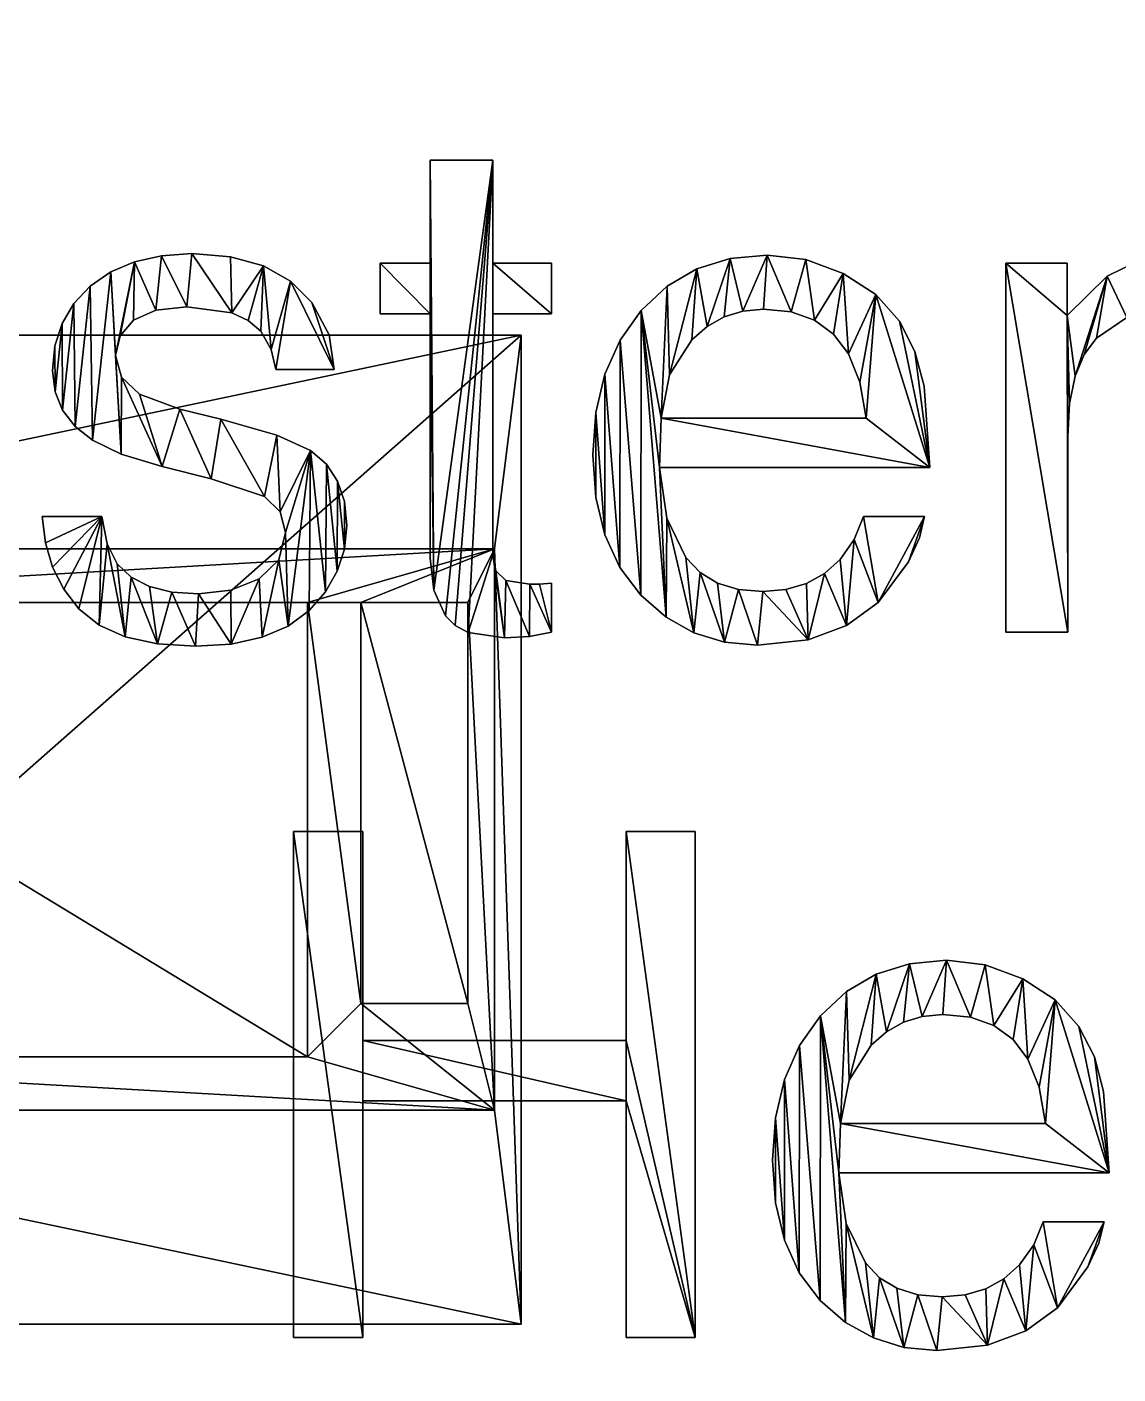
# Model space of a CAD drawing. Extents: x 12 to 260, y 24 to 184.
# Drawn here: x 68.06 to 88.47, y 86.78 to 111.98 of the extents above; entities that cross this region are included whole.
import ezdxf

# ---------------------------------------------------------------- set-up
doc = ezdxf.new("R2010")
doc.units = 0
doc.layers.get('0').update_dxf_attribs({"color": 13, "linetype": 'CONTINUOUS'})

# ---------------------------------------------------------------- blocks, each defined once
blk = doc.blocks.new('BUILD_BOX')
at = {"color": 254}
mesh = blk.add_polyface(dxfattribs=at)
corners = [(248.92, 0), (0, 160.02), (0, 0), (248.92, 160.02)]
mesh.append_faces([[corners[k] for k in face] for face in [(0, 1, 2), (1, 0, 3)]], dxfattribs={"vtx0": -1, "color": 254})
blk = doc.blocks.new('3D_PRINTER_BUILD_VOLUME')
blk.add_blockref('BUILD_BOX', (0, 0))
blk = doc.blocks.new('GROUP_1')
for p, q in [((0, 18.5, 2), (21, 18.5, 2)), ((0, 0, 2), (0, 18.5, 2)), ((0, 18.5), (21, 18.5)), ((0, 18.5), (0, 18.5, 2)), ((0, 0), (0, 18.5)), ((21, 18.5, 2), (21, 0, 2)), ((21, 18.5), (21, 18.5, 2)), ((21, 18.5), (21, 0)), ((2, 14.5, 2), (20.5, 14.5, 2)), ((2, 4, 2), (2, 14.5, 2)), ((2, 14.5, 3), (20.5, 14.5, 3)), ((2, 4, 3), (2, 14.5, 3)), ((2, 14.5, 2), (2, 14.5, 3)), ((20.5, 14.5, 2), (20.5, 4, 2)), ((20.5, 14.5, 3), (20.5, 4, 3)), ((20.5, 14.5, 2), (20.5, 14.5, 3)), ((3, 13.5, 3), (17, 13.5, 3)), ((3, 13.5, 3), (3, 13.5, 4.5)), ((3, 13.5, 4.5), (17, 13.5, 4.5)), ((3, 5, 3), (3, 13.5, 3)), ((3, 5, 4.5), (3, 13.5, 4.5)), ((17, 13.5, 3), (17, 13.5, 4.5)), ((17, 13.5, 3), (17, 5, 3)), ((17, 13.5, 4.5), (17, 5, 4.5)), ((20, 13.5, 5), (18, 13.5, 5)), ((18, 13.5, 5), (18, 6, 5)), ((18, 13.5, 3), (18, 6, 3)), ((18, 13.5, 3), (18, 13.5, 5)), ((20, 13.5, 3), (18, 13.5, 3)), ((20, 6, 5), (20, 13.5, 5)), ((20, 13.5, 3), (20, 13.5, 5)), ((20, 6, 3), (20, 13.5, 3)), ((18, 6, 5), (20, 6, 5)), ((18, 6, 3), (18, 6, 5)), ((18, 6, 3), (20, 6, 3)), ((20, 6, 3), (20, 6, 5)), ((17, 5, 3), (3, 5, 3)), ((17, 5, 4.5), (3, 5, 4.5)), ((3, 5, 3), (3, 5, 4.5)), ((17, 5, 3), (17, 5, 4.5)), ((20.5, 4, 2), (2, 4, 2)), ((20.5, 4, 3), (2, 4, 3)), ((2, 4, 2), (2, 4, 3)), ((20.5, 4, 2), (20.5, 4, 3)), ((21, 0, 2), (0, 0, 2)), ((21, 0), (0, 0)), ((0, 0), (0, 0, 2)), ((21, 0), (21, 0, 2))]:
    blk.add_line(p, q)
mesh = blk.add_polyface()
corners = [(0, 0, 2), (2, 4, 2), (0, 18.5, 2), (21, 0, 2), (20.5, 4, 2), (20.5, 14.5, 2), (2, 14.5, 2), (21, 18.5, 2)]
mesh.append_faces([[corners[k] for k in face] for face in [(0, 1, 2), (1, 3, 4), (4, 3, 5), (2, 6, 7), (6, 2, 1), (7, 5, 3)]], dxfattribs={"vtx0": -1, "vtx1": -1})
mesh.append_faces([[corners[k] for k in face] for face in [(1, 0, 3), (7, 6, 5)]], dxfattribs={"vtx0": -1, "vtx2": -1})
mesh = blk.add_polyface()
corners = [(0, 18.5, 2), (21, 18.5), (0, 18.5), (21, 18.5, 2)]
mesh.append_faces([[corners[k] for k in face] for face in [(0, 1, 2), (1, 0, 3)]], dxfattribs={"vtx0": -1})
mesh = blk.add_polyface()
corners = [(0, 18.5, 2), (0, 0), (0, 0, 2), (0, 18.5)]
mesh.append_faces([[corners[k] for k in face] for face in [(0, 1, 2), (1, 0, 3)]], dxfattribs={"vtx0": -1})
mesh = blk.add_polyface()
corners = [(21, 18.5), (0, 0), (0, 18.5), (21, 0)]
mesh.append_faces([[corners[k] for k in face] for face in [(0, 1, 2), (1, 0, 3)]], dxfattribs={"vtx0": -1})
mesh = blk.add_polyface()
corners = [(21, 18.5), (21, 0, 2), (21, 0), (21, 18.5, 2)]
mesh.append_faces([[corners[k] for k in face] for face in [(0, 1, 2), (1, 0, 3)]], dxfattribs={"vtx0": -1})
mesh = blk.add_polyface()
corners = [(2, 4, 3), (3, 5, 3), (2, 14.5, 3), (20.5, 4, 3), (17, 5, 3), (18, 6, 3), (17, 13.5, 3), (20, 6, 3), (20, 13.5, 3), (3, 13.5, 3), (20.5, 14.5, 3), (18, 13.5, 3)]
mesh.append_faces([[corners[k] for k in face] for face in [(0, 1, 2), (1, 3, 4), (4, 5, 6), (5, 3, 7), (7, 3, 8), (2, 9, 10), (9, 2, 1), (11, 6, 5), (10, 8, 3)]], dxfattribs={"vtx0": -1, "vtx1": -1})
mesh.append_faces([[corners[k] for k in face] for face in [(4, 3, 5), (10, 6, 11)]], dxfattribs={"vtx0": -1, "vtx1": -1, "vtx2": -1})
mesh.append_faces([[corners[k] for k in face] for face in [(1, 0, 3), (10, 9, 6), (10, 11, 8)]], dxfattribs={"vtx0": -1, "vtx2": -1})
mesh = blk.add_polyface()
corners = [(2, 14.5, 3), (20.5, 14.5, 2), (2, 14.5, 2), (20.5, 14.5, 3)]
mesh.append_faces([[corners[k] for k in face] for face in [(0, 1, 2), (1, 0, 3)]], dxfattribs={"vtx0": -1})
mesh = blk.add_polyface()
corners = [(2, 14.5, 3), (2, 4, 2), (2, 4, 3), (2, 14.5, 2)]
mesh.append_faces([[corners[k] for k in face] for face in [(0, 1, 2), (1, 0, 3)]], dxfattribs={"vtx0": -1})
mesh = blk.add_polyface()
corners = [(20.5, 14.5, 2), (20.5, 4, 3), (20.5, 4, 2), (20.5, 14.5, 3)]
mesh.append_faces([[corners[k] for k in face] for face in [(0, 1, 2), (1, 0, 3)]], dxfattribs={"vtx0": -1})
mesh = blk.add_polyface()
corners = [(3, 13.5, 4.5), (17, 13.5, 3), (3, 13.5, 3), (17, 13.5, 4.5)]
mesh.append_faces([[corners[k] for k in face] for face in [(0, 1, 2), (1, 0, 3)]], dxfattribs={"vtx0": -1})
mesh = blk.add_polyface()
corners = [(3, 13.5, 4.5), (3, 5, 3), (3, 5, 4.5), (3, 13.5, 3)]
mesh.append_faces([[corners[k] for k in face] for face in [(0, 1, 2), (1, 0, 3)]], dxfattribs={"vtx0": -1})
mesh = blk.add_polyface()
corners = [(17, 5, 4.5), (3, 13.5, 4.5), (3, 5, 4.5), (17, 13.5, 4.5)]
mesh.append_faces([[corners[k] for k in face] for face in [(0, 1, 2), (1, 0, 3)]], dxfattribs={"vtx0": -1})
mesh = blk.add_polyface()
corners = [(17, 13.5, 3), (17, 5, 4.5), (17, 5, 3), (17, 13.5, 4.5)]
mesh.append_faces([[corners[k] for k in face] for face in [(0, 1, 2), (1, 0, 3)]], dxfattribs={"vtx0": -1})
mesh = blk.add_polyface()
corners = [(20, 6, 5), (18, 13.5, 5), (18, 6, 5), (20, 13.5, 5)]
mesh.append_faces([[corners[k] for k in face] for face in [(0, 1, 2), (1, 0, 3)]], dxfattribs={"vtx0": -1})
mesh = blk.add_polyface()
corners = [(18, 13.5, 5), (18, 6, 3), (18, 6, 5), (18, 13.5, 3)]
mesh.append_faces([[corners[k] for k in face] for face in [(0, 1, 2), (1, 0, 3)]], dxfattribs={"vtx0": -1})
mesh = blk.add_polyface()
corners = [(18, 13.5, 5), (20, 13.5, 3), (18, 13.5, 3), (20, 13.5, 5)]
mesh.append_faces([[corners[k] for k in face] for face in [(0, 1, 2), (1, 0, 3)]], dxfattribs={"vtx0": -1})
mesh = blk.add_polyface()
corners = [(20, 13.5, 3), (20, 6, 5), (20, 6, 3), (20, 13.5, 5)]
mesh.append_faces([[corners[k] for k in face] for face in [(0, 1, 2), (1, 0, 3)]], dxfattribs={"vtx0": -1})
mesh = blk.add_polyface()
corners = [(20, 6, 5), (18, 6, 3), (20, 6, 3), (18, 6, 5)]
mesh.append_faces([[corners[k] for k in face] for face in [(0, 1, 2), (1, 0, 3)]], dxfattribs={"vtx0": -1})
mesh = blk.add_polyface()
corners = [(17, 5, 4.5), (3, 5, 3), (17, 5, 3), (3, 5, 4.5)]
mesh.append_faces([[corners[k] for k in face] for face in [(0, 1, 2), (1, 0, 3)]], dxfattribs={"vtx0": -1})
mesh = blk.add_polyface()
corners = [(20.5, 4, 3), (2, 4, 2), (20.5, 4, 2), (2, 4, 3)]
mesh.append_faces([[corners[k] for k in face] for face in [(0, 1, 2), (1, 0, 3)]], dxfattribs={"vtx0": -1})
mesh = blk.add_polyface()
corners = [(21, 0, 2), (0, 0), (21, 0), (0, 0, 2)]
mesh.append_faces([[corners[k] for k in face] for face in [(0, 1, 2), (1, 0, 3)]], dxfattribs={"vtx0": -1})
blk = doc.blocks.new('GROUP_2')
at = {"color": 178}
for p, q in [((43.294, 22.021, 0.051), (44.467, 22.021, 0.051)), ((43.294, 20.094, 0.051), (43.294, 22.021, 0.051)), ((44.467, 22.021, 0.051), (44.467, 20.094, 0.051)), ((37.766, 20.123, 0.051), (38.271, 20.237, 0.051)), ((38.271, 20.237, 0.051), (38.836, 20.275, 0.051)), ((38.836, 20.275, 0.051), (39.561, 20.218, 0.051)), ((39.561, 20.218, 0.051), (40.178, 20.046, 0.051)), ((48.284, 19.99, 0.051), (48.908, 20.184, 0.051)), ((48.908, 20.184, 0.051), (49.602, 20.249, 0.051)), ((49.602, 20.249, 0.051), (50.325, 20.163, 0.051)), ((50.325, 20.163, 0.051), (51.025, 19.904, 0.051)), ((36.939, 19.669, 0.051), (37.322, 19.934, 0.051)), ((37.322, 19.934, 0.051), (37.766, 20.123, 0.051)), ((40.178, 20.046, 0.051), (40.686, 19.76, 0.051)), ((42.36, 19.147, 0.051), (42.36, 20.094, 0.051)), ((42.36, 20.094, 0.051), (43.294, 20.094, 0.051)), ((44.467, 20.094, 0.051), (45.569, 20.094, 0.051)), ((45.569, 20.094, 0.051), (45.569, 19.147, 0.051)), ((47.729, 19.666, 0.051), (48.284, 19.99, 0.051)), ((54.066, 20.094, 0.051), (55.213, 20.094, 0.051)), ((54.066, 13.194, 0.051), (54.066, 20.094, 0.051)), ((55.213, 20.094, 0.051), (55.213, 19.115, 0.051)), ((36.63, 19.343, 0.051), (36.939, 19.669, 0.051)), ((40.686, 19.76, 0.051), (41.085, 19.36, 0.051)), ((47.244, 19.212, 0.051), (47.729, 19.666, 0.051)), ((51.025, 19.904, 0.051), (51.633, 19.509, 0.051)), ((51.633, 19.509, 0.051), (52.076, 19.012, 0.051)), ((36.41, 18.97, 0.051), (36.63, 19.343, 0.051)), ((38.168, 19.22, 0.051), (37.75, 19.031, 0.051)), ((38.746, 19.283, 0.051), (38.168, 19.22, 0.051)), ((39.585, 19.168, 0.051), (38.746, 19.283, 0.051)), ((39.895, 19.025, 0.051), (39.585, 19.168, 0.051)), ((41.085, 19.36, 0.051), (41.405, 18.758, 0.051)), ((46.849, 18.654, 0.051), (47.244, 19.212, 0.051)), ((49.147, 19.202, 0.051), (48.796, 19.093, 0.051)), ((49.531, 19.238, 0.051), (49.147, 19.202, 0.051)), ((50.048, 19.185, 0.051), (49.531, 19.238, 0.051)), ((50.486, 19.028, 0.051), (50.048, 19.185, 0.051)), ((36.277, 18.551, 0.051), (36.41, 18.97, 0.051)), ((37.75, 19.031, 0.051), (37.497, 18.74, 0.051)), ((40.131, 18.825, 0.051), (39.895, 19.025, 0.051)), ((43.294, 19.147, 0.051), (42.36, 19.147, 0.051)), ((45.569, 19.147, 0.051), (44.467, 19.147, 0.051)), ((48.477, 18.913, 0.051), (48.191, 18.661, 0.051)), ((48.796, 19.093, 0.051), (48.477, 18.913, 0.051)), ((50.844, 18.767, 0.051), (50.486, 19.028, 0.051)), ((52.076, 19.012, 0.051), (52.366, 18.447, 0.051)), ((56.332, 19.078, 0.051), (55.764, 18.696, 0.051)), ((37.497, 18.74, 0.051), (37.412, 18.368, 0.051)), ((40.323, 18.485, 0.051), (40.131, 18.825, 0.051)), ((41.405, 18.758, 0.051), (41.503, 18.11, 0.051)), ((46.567, 18.018, 0.051), (46.849, 18.654, 0.051)), ((48.191, 18.661, 0.051), (47.777, 18.006, 0.051)), ((51.122, 18.4, 0.051), (50.844, 18.767, 0.051)), ((55.764, 18.696, 0.051), (55.529, 18.39, 0.051)), ((36.233, 18.084, 0.051), (36.277, 18.551, 0.051)), ((40.408, 18.11, 0.051), (40.323, 18.485, 0.051)), ((51.333, 17.873, 0.051), (51.122, 18.4, 0.051)), ((37.412, 18.368, 0.051), (37.523, 17.962, 0.051)), ((55.529, 18.39, 0.051), (55.361, 17.981, 0.051)), ((36.28, 17.691, 0.051), (36.233, 18.084, 0.051)), ((37.523, 17.962, 0.051), (37.857, 17.646, 0.051)), ((41.503, 18.11, 0.051), (40.408, 18.11, 0.051)), ((46.398, 17.304, 0.051), (46.567, 18.018, 0.051)), ((47.777, 18.006, 0.051), (47.617, 17.195, 0.051)), ((55.361, 17.981, 0.051), (55.26, 17.469, 0.051)), ((36.42, 17.344, 0.051), (36.28, 17.691, 0.051)), ((37.857, 17.646, 0.051), (38.617, 17.363, 0.051)), ((51.451, 17.195, 0.051), (51.333, 17.873, 0.051)), ((36.654, 17.041, 0.051), (36.42, 17.344, 0.051)), ((46.342, 16.512, 0.051), (46.398, 17.304, 0.051)), ((47.617, 17.195, 0.051), (51.451, 17.195, 0.051)), ((36.981, 16.783, 0.051), (36.654, 17.041, 0.051)), ((37.515, 16.525, 0.051), (36.981, 16.783, 0.051)), ((41.059, 16.59, 0.051), (41.355, 16.336, 0.051)), ((46.398, 15.715, 0.051), (46.342, 16.512, 0.051)), ((41.355, 16.336, 0.051), (41.566, 16.018, 0.051)), ((52.643, 16.274, 0.051), (47.585, 16.274, 0.051)), ((41.566, 16.018, 0.051), (41.693, 15.637, 0.051)), ((40.49, 15.448, 0.051), (40.195, 15.733, 0.051)), ((41.693, 15.637, 0.051), (41.735, 15.192, 0.051)), ((46.566, 15.012, 0.051), (46.398, 15.715, 0.051)), ((40.588, 15.056, 0.051), (40.49, 15.448, 0.051)), ((36.1, 14.865, 0.051), (36.04, 15.359, 0.051)), ((36.04, 15.359, 0.051), (37.155, 15.359, 0.051)), ((37.155, 15.359, 0.051), (37.253, 14.847, 0.051)), ((41.735, 15.192, 0.051), (41.692, 14.747, 0.051)), ((51.232, 14.929, 0.051), (51.406, 15.359, 0.051)), ((51.406, 15.359, 0.051), (52.546, 15.359, 0.051)), ((52.546, 15.359, 0.051), (52.449, 14.957, 0.051)), ((40.466, 14.547, 0.051), (40.588, 15.056, 0.051)), ((46.845, 14.403, 0.051), (46.566, 15.012, 0.051)), ((50.968, 14.554, 0.051), (51.232, 14.929, 0.051)), ((52.449, 14.957, 0.051), (52.246, 14.512, 0.051)), ((36.234, 14.411, 0.051), (36.1, 14.865, 0.051)), ((37.253, 14.847, 0.051), (37.444, 14.47, 0.051)), ((41.692, 14.747, 0.051), (41.56, 14.333, 0.051)), ((36.443, 14, 0.051), (36.234, 14.411, 0.051)), ((37.444, 14.47, 0.051), (37.704, 14.225, 0.051)), ((40.099, 14.19, 0.051), (40.466, 14.547, 0.051)), ((47.237, 13.887, 0.051), (46.845, 14.403, 0.051)), ((48.081, 14.589, 0.051), (48.345, 14.312, 0.051)), ((50.674, 14.292, 0.051), (50.968, 14.554, 0.051)), ((37.704, 14.225, 0.051), (38.044, 14.05, 0.051)), ((39.571, 13.98, 0.051), (40.099, 14.19, 0.051)), ((41.56, 14.333, 0.051), (41.342, 13.951, 0.051)), ((44.528, 14.343, 0.051), (44.712, 14.161, 0.051)), ((44.712, 14.161, 0.051), (45.163, 14.09, 0.051)), ((48.345, 14.312, 0.051), (48.672, 14.113, 0.051)), ((48.672, 14.113, 0.051), (49.063, 13.994, 0.051)), ((50.335, 14.104, 0.051), (50.674, 14.292, 0.051)), ((36.726, 13.629, 0.051), (36.443, 14, 0.051)), ((38.044, 14.05, 0.051), (38.464, 13.945, 0.051)), ((38.464, 13.945, 0.051), (38.965, 13.91, 0.051)), ((38.965, 13.91, 0.051), (39.571, 13.98, 0.051)), ((41.342, 13.951, 0.051), (41.036, 13.6, 0.051)), ((43.584, 13.5, 0.051), (43.367, 13.978, 0.051)), ((45.163, 14.09, 0.051), (45.343, 14.093, 0.051)), ((45.343, 14.093, 0.051), (45.569, 14.109, 0.051)), ((45.569, 14.109, 0.051), (45.569, 13.194, 0.051)), ((47.71, 13.477, 0.051), (47.237, 13.887, 0.051)), ((49.063, 13.994, 0.051), (49.518, 13.955, 0.051)), ((49.518, 13.955, 0.051), (49.949, 13.992, 0.051)), ((49.949, 13.992, 0.051), (50.335, 14.104, 0.051)), ((37.103, 13.324, 0.051), (36.726, 13.629, 0.051)), ((41.036, 13.6, 0.051), (40.641, 13.307, 0.051)), ((43.762, 13.319, 0.051), (43.584, 13.5, 0.051)), ((48.231, 13.184, 0.051), (47.71, 13.477, 0.051)), ((37.592, 13.105, 0.051), (37.103, 13.324, 0.051)), ((38.193, 12.974, 0.051), (37.592, 13.105, 0.051)), ((40.641, 13.307, 0.051), (40.154, 13.098, 0.051)), ((44.005, 13.189, 0.051), (43.762, 13.319, 0.051)), ((44.686, 13.085, 0.051), (44.005, 13.189, 0.051)), ((45.153, 13.111, 0.051), (44.686, 13.085, 0.051)), ((45.569, 13.194, 0.051), (45.153, 13.111, 0.051)), ((48.802, 13.008, 0.051), (48.231, 13.184, 0.051)), ((55.226, 13.194, 0.051), (54.066, 13.194, 0.051)), ((38.907, 12.93, 0.051), (38.193, 12.974, 0.051)), ((39.576, 12.972, 0.051), (38.907, 12.93, 0.051)), ((40.154, 13.098, 0.051), (39.576, 12.972, 0.051)), ((49.421, 12.95, 0.051), (48.802, 13.008, 0.051)), ((40.743, 9.464, 0.051), (42.038, 9.464, 0.051)), ((40.743, 0, 0.051), (40.743, 9.464, 0.051)), ((42.038, 9.464, 0.051), (42.038, 5.554, 0.051)), ((46.961, 5.554, 0.051), (46.961, 9.464, 0.051)), ((46.961, 9.464, 0.051), (48.256, 9.464, 0.051)), ((48.256, 9.464, 0.051), (48.256, 0, 0.051)), ((51.641, 6.795, 0.051), (52.265, 6.99, 0.051)), ((52.265, 6.99, 0.051), (52.959, 7.055, 0.051)), ((52.959, 7.055, 0.051), (53.682, 6.968, 0.051)), ((53.682, 6.968, 0.051), (54.382, 6.71, 0.051)), ((51.086, 6.471, 0.051), (51.641, 6.795, 0.051)), ((54.382, 6.71, 0.051), (54.99, 6.315, 0.051)), ((50.601, 6.017, 0.051), (51.086, 6.471, 0.051)), ((54.99, 6.315, 0.051), (55.433, 5.818, 0.051)), ((50.206, 5.46, 0.051), (50.601, 6.017, 0.051)), ((52.153, 5.899, 0.051), (51.834, 5.719, 0.051)), ((52.504, 6.007, 0.051), (52.153, 5.899, 0.051)), ((52.888, 6.043, 0.051), (52.504, 6.007, 0.051)), ((53.405, 5.991, 0.051), (52.888, 6.043, 0.051)), ((53.843, 5.834, 0.051), (53.405, 5.991, 0.051)), ((54.201, 5.572, 0.051), (53.843, 5.834, 0.051)), ((55.433, 5.818, 0.051), (55.723, 5.252, 0.051)), ((42.038, 5.554, 0.051), (46.961, 5.554, 0.051)), ((51.834, 5.719, 0.051), (51.548, 5.467, 0.051)), ((54.479, 5.206, 0.051), (54.201, 5.572, 0.051)), ((49.924, 4.824, 0.051), (50.206, 5.46, 0.051)), ((51.548, 5.467, 0.051), (51.134, 4.812, 0.051)), ((54.69, 4.679, 0.051), (54.479, 5.206, 0.051)), ((49.755, 4.11, 0.051), (49.924, 4.824, 0.051)), ((51.134, 4.812, 0.051), (50.974, 4.001, 0.051)), ((54.808, 4.001, 0.051), (54.69, 4.679, 0.051)), ((46.961, 4.426, 0.051), (42.038, 4.426, 0.051)), ((42.038, 4.426, 0.051), (42.038, 0, 0.051)), ((46.961, 0, 0.051), (46.961, 4.426, 0.051)), ((49.699, 3.318, 0.051), (49.755, 4.11, 0.051)), ((50.974, 4.001, 0.051), (54.808, 4.001, 0.051)), ((49.755, 2.521, 0.051), (49.699, 3.318, 0.051)), ((56, 3.08, 0.051), (50.942, 3.08, 0.051)), ((49.923, 1.818, 0.051), (49.755, 2.521, 0.051)), ((54.589, 1.735, 0.051), (54.763, 2.165, 0.051)), ((54.763, 2.165, 0.051), (55.903, 2.165, 0.051)), ((55.903, 2.165, 0.051), (55.805, 1.763, 0.051)), ((50.202, 1.208, 0.051), (49.923, 1.818, 0.051)), ((54.324, 1.359, 0.051), (54.589, 1.735, 0.051)), ((55.805, 1.763, 0.051), (55.603, 1.318, 0.051)), ((51.438, 1.395, 0.051), (51.702, 1.117, 0.051)), ((54.031, 1.097, 0.051), (54.324, 1.359, 0.051)), ((50.594, 0.693, 0.051), (50.202, 1.208, 0.051)), ((51.702, 1.117, 0.051), (52.029, 0.919, 0.051)), ((53.691, 0.91, 0.051), (54.031, 1.097, 0.051)), ((52.029, 0.919, 0.051), (52.42, 0.8, 0.051)), ((52.42, 0.8, 0.051), (52.875, 0.76, 0.051)), ((52.875, 0.76, 0.051), (53.306, 0.798, 0.051)), ((53.306, 0.798, 0.051), (53.691, 0.91, 0.051)), ((51.067, 0.282, 0.051), (50.594, 0.693, 0.051)), ((51.588, -0.01, 0.051), (51.067, 0.282, 0.051)), ((42.038, 0, 0.051), (40.743, 0, 0.051)), ((48.256, 0, 0.051), (46.961, 0, 0.051)), ((52.159, -0.186, 0.051), (51.588, -0.01, 0.051)), ((52.778, -0.245, 0.051), (52.159, -0.186, 0.051))]:
    blk.add_line(p, q, dxfattribs=at)
for points in [[(55.213, 19.115, 0.051), (55.961, 19.856, 0.051), (56.573, 20.151, 0.051)], [(43.367, 13.978, 0.051), (43.294, 14.58, 0.051), (43.294, 19.147, 0.051)], [(44.467, 19.147, 0.051), (44.467, 14.644, 0.051), (44.528, 14.343, 0.051)], [(52.366, 18.447, 0.051), (52.54, 17.794, 0.051), (52.643, 16.274, 0.051)], [(55.26, 17.469, 0.051), (55.226, 16.854, 0.051), (55.226, 13.194, 0.051)], [(38.617, 17.363, 0.051), (39.384, 17.176, 0.051), (40.427, 16.878, 0.051), (41.059, 16.59, 0.051)], [(40.195, 15.733, 0.051), (39.203, 16.061, 0.051), (38.282, 16.293, 0.051), (37.515, 16.525, 0.051)], [(47.585, 16.274, 0.051), (47.725, 15.328, 0.051), (48.081, 14.589, 0.051)], [(52.246, 14.512, 0.051), (51.676, 13.749, 0.051), (51.085, 13.317, 0.051)], [(51.085, 13.317, 0.051), (50.368, 13.053, 0.051), (49.421, 12.95, 0.051)], [(55.723, 5.252, 0.051), (55.896, 4.6, 0.051), (56, 3.08, 0.051)], [(50.942, 3.08, 0.051), (51.082, 2.133, 0.051), (51.438, 1.395, 0.051)], [(55.603, 1.318, 0.051), (55.033, 0.554, 0.051), (54.442, 0.122, 0.051)], [(54.442, 0.122, 0.051), (53.725, -0.142, 0.051), (52.778, -0.245, 0.051)]]:
    blk.add_polyline3d(points, dxfattribs=at)
mesh = blk.add_polyface(dxfattribs=at)
corners = [(44.686, 13.085, 0.051), (44.467, 14.644, 0.051), (44.005, 13.189, 0.051), (44.528, 14.343, 0.051), (44.712, 14.161, 0.051), (45.153, 13.111, 0.051), (45.163, 14.09, 0.051), (45.569, 13.194, 0.051), (45.343, 14.093, 0.051), (45.569, 14.109, 0.051), (45.569, 19.147, 0.051), (44.467, 20.094, 0.051), (44.467, 19.147, 0.051), (45.569, 20.094, 0.051), (43.367, 13.978, 0.051), (43.294, 19.147, 0.051), (43.294, 14.58, 0.051), (43.294, 20.094, 0.051), (43.294, 22.021, 0.051), (44.467, 22.021, 0.051), (43.584, 13.5, 0.051), (43.762, 13.319, 0.051), (42.36, 20.094, 0.051), (42.36, 19.147, 0.051)]
mesh.append_faces([[corners[k] for k in face] for face in [(8, 7, 9), (11, 10, 13), (14, 15, 16), (15, 22, 23)]], dxfattribs={"vtx0": -1, "color": 178})
mesh.append_faces([[corners[k] for k in face] for face in [(0, 1, 2), (1, 0, 3), (3, 0, 4), (4, 5, 6), (6, 7, 8), (10, 11, 12), (17, 14, 18), (18, 14, 19), (19, 12, 11), (22, 15, 17)]], dxfattribs={"vtx0": -1, "vtx1": -1, "color": 178})
mesh.append_faces([[corners[k] for k in face] for face in [(15, 14, 17), (19, 2, 1)]], dxfattribs={"vtx0": -1, "vtx1": -1, "vtx2": -1, "color": 178})
mesh.append_faces([[corners[k] for k in face] for face in [(4, 0, 5), (6, 5, 7), (19, 14, 20), (19, 20, 21), (19, 21, 2), (19, 1, 12)]], dxfattribs={"vtx0": -1, "vtx2": -1, "color": 178})
mesh = blk.add_polyface(dxfattribs=at)
corners = [(36.1, 14.865, 0.051), (37.155, 15.359, 0.051), (36.04, 15.359, 0.051), (36.234, 14.411, 0.051), (36.443, 14, 0.051), (36.726, 13.629, 0.051), (37.103, 13.324, 0.051), (37.253, 14.847, 0.051), (37.592, 13.105, 0.051), (37.444, 14.47, 0.051), (37.704, 14.225, 0.051), (38.193, 12.974, 0.051), (38.044, 14.05, 0.051), (38.464, 13.945, 0.051), (38.907, 12.93, 0.051), (38.965, 13.91, 0.051), (39.576, 12.972, 0.051), (39.571, 13.98, 0.051), (40.099, 14.19, 0.051), (40.154, 13.098, 0.051), (40.466, 14.547, 0.051), (40.641, 13.307, 0.051), (40.588, 15.056, 0.051), (36.28, 17.691, 0.051), (36.277, 18.551, 0.051), (36.233, 18.084, 0.051), (36.41, 18.97, 0.051), (36.42, 17.344, 0.051), (36.63, 19.343, 0.051), (36.654, 17.041, 0.051), (36.939, 19.669, 0.051), (36.981, 16.783, 0.051), (37.322, 19.934, 0.051), (37.515, 16.525, 0.051), (37.412, 18.368, 0.051), (37.523, 17.962, 0.051), (38.282, 16.293, 0.051), (37.857, 17.646, 0.051), (38.617, 17.363, 0.051), (39.203, 16.061, 0.051), (39.384, 17.176, 0.051), (40.195, 15.733, 0.051), (40.427, 16.878, 0.051), (40.49, 15.448, 0.051), (41.059, 16.59, 0.051), (41.036, 13.6, 0.051), (41.342, 13.951, 0.051), (41.355, 16.336, 0.051), (41.56, 14.333, 0.051), (41.566, 16.018, 0.051), (41.692, 14.747, 0.051), (41.693, 15.637, 0.051), (41.735, 15.192, 0.051), (37.766, 20.123, 0.051), (37.497, 18.74, 0.051), (37.75, 19.031, 0.051), (38.168, 19.22, 0.051), (38.271, 20.237, 0.051), (38.746, 19.283, 0.051), (38.836, 20.275, 0.051), (39.585, 19.168, 0.051), (39.561, 20.218, 0.051), (40.178, 20.046, 0.051), (39.895, 19.025, 0.051), (40.131, 18.825, 0.051), (40.323, 18.485, 0.051), (40.686, 19.76, 0.051), (40.408, 18.11, 0.051), (41.503, 18.11, 0.051), (41.085, 19.36, 0.051), (41.405, 18.758, 0.051)]
mesh.append_faces([[corners[k] for k in face] for face in [(0, 1, 2), (23, 24, 25), (51, 50, 52), (69, 68, 70)]], dxfattribs={"vtx0": -1, "color": 178})
mesh.append_faces([[corners[k] for k in face] for face in [(1, 6, 7), (7, 8, 9), (9, 8, 10), (10, 11, 12), (12, 11, 13), (13, 14, 15), (15, 16, 17), (17, 16, 18), (18, 19, 20), (20, 21, 22), (24, 23, 26), (26, 27, 28), (28, 29, 30), (30, 31, 32), (34, 33, 35), (35, 36, 37), (37, 36, 38), (38, 39, 40), (40, 41, 42), (42, 43, 44), (44, 46, 47), (47, 48, 49), (49, 50, 51), (53, 56, 57), (57, 58, 59), (59, 60, 61), (61, 60, 62), (62, 65, 66), (66, 68, 69)]], dxfattribs={"vtx0": -1, "vtx1": -1, "color": 178})
mesh.append_faces([[corners[k] for k in face] for face in [(32, 33, 34), (44, 22, 21)]], dxfattribs={"vtx0": -1, "vtx1": -1, "vtx2": -1, "color": 178})
mesh.append_faces([[corners[k] for k in face] for face in [(1, 0, 3), (1, 3, 4), (1, 4, 5), (1, 5, 6), (7, 6, 8), (10, 8, 11), (13, 11, 14), (15, 14, 16), (18, 16, 19), (20, 19, 21), (26, 23, 27), (28, 27, 29), (30, 29, 31), (32, 31, 33), (35, 33, 36), (38, 36, 39), (40, 39, 41), (42, 41, 43), (44, 43, 22), (44, 21, 45), (44, 45, 46), (47, 46, 48), (49, 48, 50), (34, 53, 32), (53, 34, 54), (53, 54, 55), (53, 55, 56), (57, 56, 58), (59, 58, 60), (62, 60, 63), (62, 63, 64), (62, 64, 65), (66, 65, 67), (66, 67, 68)]], dxfattribs={"vtx0": -1, "vtx2": -1, "color": 178})
mesh = blk.add_polyface(dxfattribs=at)
corners = [(46.398, 15.715, 0.051), (46.398, 17.304, 0.051), (46.342, 16.512, 0.051), (46.566, 15.012, 0.051), (46.567, 18.018, 0.051), (46.845, 14.403, 0.051), (46.849, 18.654, 0.051), (47.237, 13.887, 0.051), (47.244, 19.212, 0.051), (47.71, 13.477, 0.051), (47.585, 16.274, 0.051), (47.725, 15.328, 0.051), (48.231, 13.184, 0.051), (48.081, 14.589, 0.051), (48.345, 14.312, 0.051), (48.802, 13.008, 0.051), (48.672, 14.113, 0.051), (49.063, 13.994, 0.051), (49.421, 12.95, 0.051), (49.518, 13.955, 0.051), (50.368, 13.053, 0.051), (49.949, 13.992, 0.051), (50.335, 14.104, 0.051), (50.674, 14.292, 0.051), (51.085, 13.317, 0.051), (50.968, 14.554, 0.051), (51.232, 14.929, 0.051), (51.676, 13.749, 0.051), (51.406, 15.359, 0.051), (52.546, 15.359, 0.051), (52.246, 14.512, 0.051), (52.449, 14.957, 0.051), (52.643, 16.274, 0.051), (47.617, 17.195, 0.051), (51.451, 17.195, 0.051), (51.633, 19.509, 0.051), (52.076, 19.012, 0.051), (52.366, 18.447, 0.051), (52.54, 17.794, 0.051), (47.729, 19.666, 0.051), (47.777, 18.006, 0.051), (48.284, 19.99, 0.051), (48.191, 18.661, 0.051), (48.477, 18.913, 0.051), (48.908, 20.184, 0.051), (48.796, 19.093, 0.051), (49.147, 19.202, 0.051), (49.602, 20.249, 0.051), (49.531, 19.238, 0.051), (50.048, 19.185, 0.051), (50.325, 20.163, 0.051), (50.486, 19.028, 0.051), (51.025, 19.904, 0.051), (50.844, 18.767, 0.051), (51.122, 18.4, 0.051), (51.333, 17.873, 0.051)]
mesh.append_faces([[corners[k] for k in face] for face in [(0, 1, 2), (29, 30, 31), (37, 32, 38)]], dxfattribs={"vtx0": -1, "color": 178})
mesh.append_faces([[corners[k] for k in face] for face in [(1, 3, 4), (4, 5, 6), (6, 7, 8), (10, 9, 11), (11, 12, 13), (13, 12, 14), (14, 15, 16), (16, 15, 17), (17, 18, 19), (19, 20, 21), (21, 20, 22), (22, 20, 23), (23, 24, 25), (25, 24, 26), (26, 27, 28), (28, 27, 29), (32, 33, 10), (33, 32, 34), (35, 32, 36), (36, 32, 37), (8, 33, 39), (39, 40, 41), (41, 43, 44), (44, 46, 47), (47, 49, 50), (50, 51, 52), (52, 54, 35)]], dxfattribs={"vtx0": -1, "vtx1": -1, "color": 178})
mesh.append_faces([[corners[k] for k in face] for face in [(8, 9, 10), (34, 32, 35), (33, 8, 10)]], dxfattribs={"vtx0": -1, "vtx1": -1, "vtx2": -1, "color": 178})
mesh.append_faces([[corners[k] for k in face] for face in [(1, 0, 3), (4, 3, 5), (6, 5, 7), (8, 7, 9), (11, 9, 12), (14, 12, 15), (17, 15, 18), (19, 18, 20), (23, 20, 24), (26, 24, 27), (29, 27, 30), (39, 33, 40), (41, 40, 42), (41, 42, 43), (44, 43, 45), (44, 45, 46), (47, 46, 48), (47, 48, 49), (50, 49, 51), (52, 51, 53), (52, 53, 54), (35, 54, 55), (35, 55, 34)]], dxfattribs={"vtx0": -1, "vtx2": -1, "color": 178})
mesh = blk.add_polyface(dxfattribs=at)
corners = [(63.35, 13.194, 0.051), (62.145, 17.988, 0.051), (62.145, 13.194, 0.051), (62.355, 19.998, 0.051), (62.773, 19.684, 0.051), (63.08, 19.244, 0.051), (63.283, 18.609, 0.051), (63.35, 17.788, 0.051), (59.291, 13.194, 0.051), (58.112, 17.698, 0.051), (58.112, 13.194, 0.051), (58.589, 19.843, 0.051), (58.86, 19.557, 0.051), (59.105, 19.16, 0.051), (59.291, 17.208, 0.051), (59.525, 19.643, 0.051), (59.415, 18.125, 0.051), (59.569, 18.468, 0.051), (60.013, 19.982, 0.051), (59.784, 18.735, 0.051), (60.325, 19.078, 0.051), (60.567, 20.182, 0.051), (60.96, 19.193, 0.051), (61.185, 20.249, 0.051), (61.418, 19.128, 0.051), (61.826, 20.186, 0.051), (61.801, 18.935, 0.051), (62.059, 18.569, 0.051), (55.226, 13.194, 0.051), (54.066, 20.094, 0.051), (54.066, 13.194, 0.051), (55.213, 19.115, 0.051), (55.226, 16.854, 0.051), (55.26, 17.469, 0.051), (55.361, 17.981, 0.051), (55.961, 19.856, 0.051), (55.529, 18.39, 0.051), (55.764, 18.696, 0.051), (56.332, 19.078, 0.051), (56.573, 20.151, 0.051), (56.959, 19.205, 0.051), (57.262, 20.249, 0.051), (57.566, 19.085, 0.051), (58.006, 20.148, 0.051), (57.784, 18.934, 0.051), (57.945, 18.722, 0.051), (58.07, 18.305, 0.051), (55.213, 20.094, 0.051)]
mesh.append_faces([[corners[k] for k in face] for face in [(0, 1, 2), (6, 0, 7), (8, 9, 10), (28, 29, 30)]], dxfattribs={"vtx0": -1, "color": 178})
mesh.append_faces([[corners[k] for k in face] for face in [(3, 0, 4), (4, 0, 5), (5, 0, 6), (11, 8, 12), (12, 8, 13), (13, 14, 15), (15, 17, 18), (18, 20, 21), (21, 22, 23), (23, 24, 25), (25, 27, 3), (31, 34, 35), (35, 38, 39), (39, 40, 41), (41, 42, 43), (43, 46, 11)]], dxfattribs={"vtx0": -1, "vtx1": -1, "color": 178})
mesh.append_faces([[corners[k] for k in face] for face in [(1, 0, 3), (9, 8, 11), (29, 28, 31)]], dxfattribs={"vtx0": -1, "vtx1": -1, "vtx2": -1, "color": 178})
mesh.append_faces([[corners[k] for k in face] for face in [(13, 8, 14), (15, 14, 16), (15, 16, 17), (18, 17, 19), (18, 19, 20), (21, 20, 22), (23, 22, 24), (25, 24, 26), (25, 26, 27), (3, 27, 1), (31, 28, 32), (31, 32, 33), (31, 33, 34), (35, 34, 36), (35, 36, 37), (35, 37, 38), (39, 38, 40), (41, 40, 42), (43, 42, 44), (43, 44, 45), (43, 45, 46), (11, 46, 9)]], dxfattribs={"vtx0": -1, "vtx2": -1, "color": 178})
mesh.append_faces([[corners[k] for k in face] for face in [(47, 29, 31)]], dxfattribs={"vtx1": -1, "color": 178})
mesh = blk.add_polyface(dxfattribs=at)
corners = [(48.256, 0, 0.051), (46.961, 4.426, 0.051), (46.961, 0, 0.051), (46.961, 5.554, 0.051), (46.961, 9.464, 0.051), (48.256, 9.464, 0.051), (42.038, 5.554, 0.051), (42.038, 4.426, 0.051), (42.038, 0, 0.051), (40.743, 9.464, 0.051), (40.743, 0, 0.051), (42.038, 9.464, 0.051)]
mesh.append_faces([[corners[k] for k in face] for face in [(0, 1, 2), (4, 0, 5), (8, 9, 10)]], dxfattribs={"vtx0": -1, "color": 178})
mesh.append_faces([[corners[k] for k in face] for face in [(3, 0, 4), (1, 6, 7), (6, 1, 3), (9, 8, 11), (11, 7, 6)]], dxfattribs={"vtx0": -1, "vtx1": -1, "color": 178})
mesh.append_faces([[corners[k] for k in face] for face in [(1, 0, 3)]], dxfattribs={"vtx0": -1, "vtx1": -1, "vtx2": -1, "color": 178})
mesh.append_faces([[corners[k] for k in face] for face in [(11, 8, 7)]], dxfattribs={"vtx0": -1, "vtx2": -1, "color": 178})
mesh = blk.add_polyface(dxfattribs=at)
corners = [(49.755, 2.521, 0.051), (49.755, 4.11, 0.051), (49.699, 3.318, 0.051), (49.923, 1.818, 0.051), (49.924, 4.824, 0.051), (50.202, 1.208, 0.051), (50.206, 5.46, 0.051), (50.594, 0.693, 0.051), (50.601, 6.017, 0.051), (51.067, 0.282, 0.051), (50.942, 3.08, 0.051), (51.082, 2.133, 0.051), (51.588, -0.01, 0.051), (51.438, 1.395, 0.051), (51.702, 1.117, 0.051), (52.159, -0.186, 0.051), (52.029, 0.919, 0.051), (52.42, 0.8, 0.051), (52.778, -0.245, 0.051), (52.875, 0.76, 0.051), (53.725, -0.142, 0.051), (53.306, 0.798, 0.051), (53.691, 0.91, 0.051), (54.031, 1.097, 0.051), (54.442, 0.122, 0.051), (54.324, 1.359, 0.051), (54.589, 1.735, 0.051), (55.033, 0.554, 0.051), (54.763, 2.165, 0.051), (55.903, 2.165, 0.051), (55.603, 1.318, 0.051), (55.805, 1.763, 0.051), (56, 3.08, 0.051), (50.974, 4.001, 0.051), (54.808, 4.001, 0.051), (54.99, 6.315, 0.051), (55.433, 5.818, 0.051), (55.723, 5.252, 0.051), (55.896, 4.6, 0.051), (51.086, 6.471, 0.051), (51.134, 4.812, 0.051), (51.641, 6.795, 0.051), (51.548, 5.467, 0.051), (51.834, 5.719, 0.051), (52.265, 6.99, 0.051), (52.153, 5.899, 0.051), (52.504, 6.007, 0.051), (52.959, 7.055, 0.051), (52.888, 6.043, 0.051), (53.405, 5.991, 0.051), (53.682, 6.968, 0.051), (53.843, 5.834, 0.051), (54.382, 6.71, 0.051), (54.201, 5.572, 0.051), (54.479, 5.206, 0.051), (54.69, 4.679, 0.051)]
mesh.append_faces([[corners[k] for k in face] for face in [(0, 1, 2), (29, 30, 31), (37, 32, 38)]], dxfattribs={"vtx0": -1, "color": 178})
mesh.append_faces([[corners[k] for k in face] for face in [(1, 3, 4), (4, 5, 6), (6, 7, 8), (10, 9, 11), (11, 12, 13), (13, 12, 14), (14, 15, 16), (16, 15, 17), (17, 18, 19), (19, 20, 21), (21, 20, 22), (22, 20, 23), (23, 24, 25), (25, 24, 26), (26, 27, 28), (28, 27, 29), (32, 33, 10), (33, 32, 34), (35, 32, 36), (36, 32, 37), (8, 33, 39), (39, 40, 41), (41, 43, 44), (44, 46, 47), (47, 49, 50), (50, 51, 52), (52, 54, 35)]], dxfattribs={"vtx0": -1, "vtx1": -1, "color": 178})
mesh.append_faces([[corners[k] for k in face] for face in [(8, 9, 10), (34, 32, 35), (33, 8, 10)]], dxfattribs={"vtx0": -1, "vtx1": -1, "vtx2": -1, "color": 178})
mesh.append_faces([[corners[k] for k in face] for face in [(1, 0, 3), (4, 3, 5), (6, 5, 7), (8, 7, 9), (11, 9, 12), (14, 12, 15), (17, 15, 18), (19, 18, 20), (23, 20, 24), (26, 24, 27), (29, 27, 30), (39, 33, 40), (41, 40, 42), (41, 42, 43), (44, 43, 45), (44, 45, 46), (47, 46, 48), (47, 48, 49), (50, 49, 51), (52, 51, 53), (52, 53, 54), (35, 54, 55), (35, 55, 34)]], dxfattribs={"vtx0": -1, "vtx2": -1, "color": 178})

msp = doc.modelspace()

# ---------------------------------------------------------------- block references
for name, p in [('3D_PRINTER_BUILD_VOLUME', (11.576, 24.014)), ('GROUP_2', (32.306, 87.467)), ('GROUP_1', (56.306, 87.717))]:
    msp.add_blockref(name, p)

doc.saveas('drawing.dxf')
